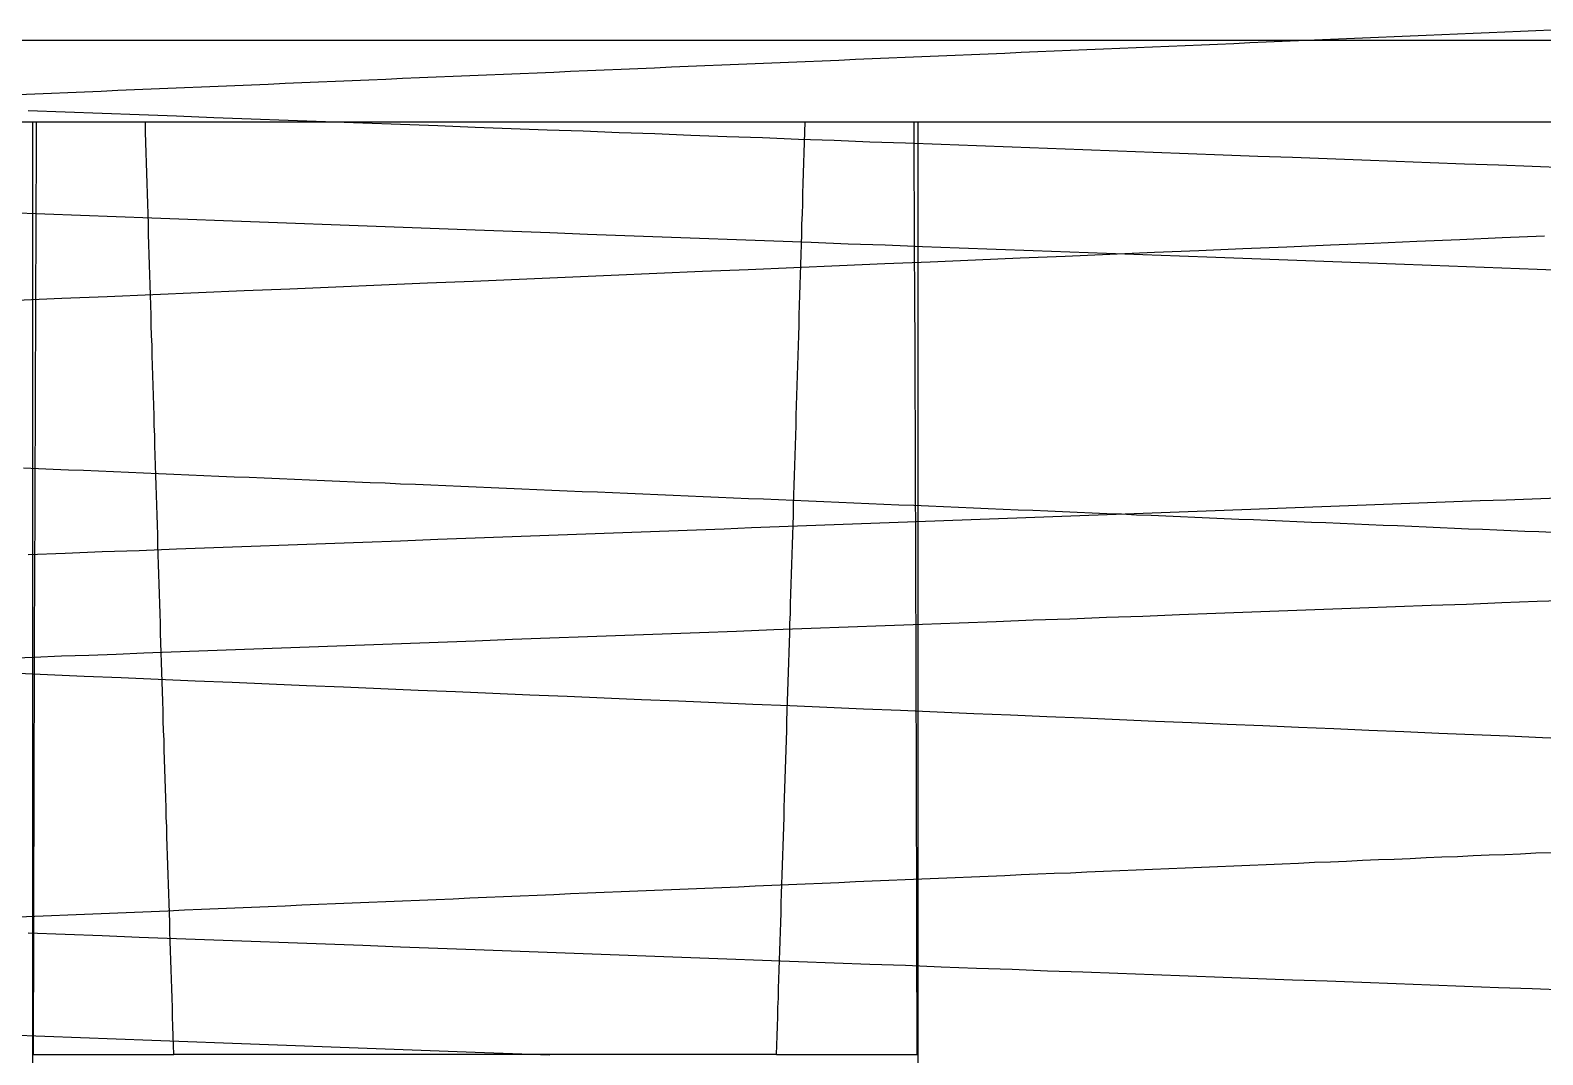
# Model space of a CAD drawing. Header units: millimetres. Extents: x 0 to 36.4, y -3.4 to 62.
# Drawn here: x 32.359 to 33.657, y 58.999 to 59.878 of the extents above; entities that cross this region are included whole.
import ezdxf

# ---------------------------------------------------------------- set-up
doc = ezdxf.new("R2010")
doc.units = ezdxf.units.MM

msp = doc.modelspace()

# ---------------------------------------------------------------- linework, layer by layer
at = {"color": 7, "linetype": 'Continuous'}
for p, q in [((33.5567, 59.8733), (33.5431, 59.8728)), ((33.5703, 59.8739), (33.5567, 59.8733)), ((33.5838, 59.8745), (33.5703, 59.8739)), ((33.5973, 59.8751), (33.5838, 59.8745)), ((33.6108, 59.8756), (33.5973, 59.8751)), ((33.6243, 59.8762), (33.6108, 59.8756)), ((33.6377, 59.8768), (33.6243, 59.8762)), ((33.6511, 59.8773), (33.6377, 59.8768)), ((33.6644, 59.8779), (33.6511, 59.8773)), ((32.7406, 59.8692), (30.6506, 59.8692)), ((34.8306, 59.8692), (32.7406, 59.8692)), ((33.2516, 59.8605), (33.2375, 59.8599)), ((33.2657, 59.8611), (33.2516, 59.8605)), ((33.2798, 59.8617), (33.2657, 59.8611)), ((33.2939, 59.8623), (33.2798, 59.8617)), ((33.3079, 59.8629), (33.2939, 59.8623)), ((33.322, 59.8635), (33.3079, 59.8629)), ((33.336, 59.8641), (33.322, 59.8635)), ((33.3499, 59.8646), (33.336, 59.8641)), ((33.3639, 59.8652), (33.3499, 59.8646)), ((33.3778, 59.8658), (33.3639, 59.8652)), ((33.3917, 59.8664), (33.3778, 59.8658)), ((33.4056, 59.867), (33.3917, 59.8664)), ((33.4195, 59.8676), (33.4056, 59.867)), ((33.4333, 59.8682), (33.4195, 59.8676)), ((33.4472, 59.8687), (33.4333, 59.8682)), ((33.4609, 59.8693), (33.4472, 59.8687)), ((33.4747, 59.8699), (33.4609, 59.8693)), ((33.4884, 59.8705), (33.4747, 59.8699)), ((33.5022, 59.8711), (33.4884, 59.8705)), ((33.5158, 59.8716), (33.5022, 59.8711)), ((33.5295, 59.8722), (33.5158, 59.8716)), ((33.5431, 59.8728), (33.5295, 59.8722)), ((32.9378, 59.8473), (32.9234, 59.8467)), ((32.9522, 59.8479), (32.9378, 59.8473)), ((32.9665, 59.8485), (32.9522, 59.8479)), ((32.9809, 59.8491), (32.9665, 59.8485)), ((32.9952, 59.8497), (32.9809, 59.8491)), ((33.0096, 59.8503), (32.9952, 59.8497)), ((33.0239, 59.8509), (33.0096, 59.8503)), ((33.0383, 59.8515), (33.0239, 59.8509)), ((33.0526, 59.8521), (33.0383, 59.8515)), ((33.0669, 59.8527), (33.0526, 59.8521)), ((33.0812, 59.8533), (33.0669, 59.8527)), ((33.0955, 59.8539), (33.0812, 59.8533)), ((33.1097, 59.8545), (33.0955, 59.8539)), ((33.124, 59.8551), (33.1097, 59.8545)), ((33.1382, 59.8557), (33.124, 59.8551)), ((33.1525, 59.8563), (33.1382, 59.8557)), ((33.1667, 59.8569), (33.1525, 59.8563)), ((33.1809, 59.8575), (33.1667, 59.8569)), ((33.1951, 59.8581), (33.1809, 59.8575)), ((33.2092, 59.8587), (33.1951, 59.8581)), ((33.2234, 59.8593), (33.2092, 59.8587)), ((33.2375, 59.8599), (33.2234, 59.8593)), ((32.635, 59.8345), (32.6206, 59.8339)), ((32.6494, 59.8352), (32.635, 59.8345)), ((32.6639, 59.8358), (32.6494, 59.8352)), ((32.6783, 59.8364), (32.6639, 59.8358)), ((32.6927, 59.837), (32.6783, 59.8364)), ((32.7071, 59.8376), (32.6927, 59.837)), ((32.7216, 59.8382), (32.7071, 59.8376)), ((32.736, 59.8388), (32.7216, 59.8382)), ((32.7504, 59.8394), (32.736, 59.8388)), ((32.7648, 59.84), (32.7504, 59.8394)), ((32.7793, 59.8406), (32.7648, 59.84)), ((32.7937, 59.8412), (32.7793, 59.8406)), ((32.8081, 59.8418), (32.7937, 59.8412)), ((32.8225, 59.8424), (32.8081, 59.8418)), ((32.837, 59.843), (32.8225, 59.8424)), ((32.8514, 59.8437), (32.837, 59.843)), ((32.8658, 59.8443), (32.8514, 59.8437)), ((32.8802, 59.8449), (32.8658, 59.8443)), ((32.8946, 59.8455), (32.8802, 59.8449)), ((32.909, 59.8461), (32.8946, 59.8455)), ((32.9234, 59.8467), (32.909, 59.8461)), ((32.3626, 59.8231), (32.3483, 59.8225)), ((32.3768, 59.8237), (32.3626, 59.8231)), ((32.3911, 59.8243), (32.3768, 59.8237)), ((32.4053, 59.8249), (32.3911, 59.8243)), ((32.4196, 59.8255), (32.4053, 59.8249)), ((32.4339, 59.8261), (32.4196, 59.8255)), ((32.4482, 59.8267), (32.4339, 59.8261)), ((32.4625, 59.8273), (32.4482, 59.8267)), ((32.4769, 59.8279), (32.4625, 59.8273)), ((32.4912, 59.8285), (32.4769, 59.8279)), ((32.5056, 59.8291), (32.4912, 59.8285)), ((32.5199, 59.8297), (32.5056, 59.8291)), ((32.5343, 59.8303), (32.5199, 59.8297)), ((32.5487, 59.8309), (32.5343, 59.8303)), ((32.563, 59.8315), (32.5487, 59.8309)), ((32.5774, 59.8321), (32.563, 59.8315)), ((32.5918, 59.8327), (32.5774, 59.8321)), ((32.6062, 59.8333), (32.5918, 59.8327)), ((32.6206, 59.8339), (32.6062, 59.8333)), ((32.3568, 59.8091), (32.3886, 59.8079)), ((30.6406, 59.7992), (32.7406, 59.7992)), ((32.3606, 59.7992), (32.3606, 52.4992)), ((32.3639, 59.7992), (32.3639, 59.7929)), ((32.3886, 59.8079), (32.4204, 59.8068)), ((32.4204, 59.8068), (32.4523, 59.8056)), ((32.4523, 59.8056), (32.4842, 59.8044)), ((32.4577, 59.7904), (32.4575, 59.7992)), ((32.4842, 59.8044), (32.5162, 59.8032)), ((32.5162, 59.8032), (32.5482, 59.802)), ((32.5482, 59.802), (32.5802, 59.8008)), ((32.5802, 59.8008), (32.6122, 59.7996)), ((32.6122, 59.7996), (32.6443, 59.7985)), ((32.6443, 59.7985), (32.6764, 59.7973)), ((32.6764, 59.7973), (32.7085, 59.7961)), ((32.7085, 59.7961), (32.7406, 59.7949)), ((32.7406, 59.7992), (34.8406, 59.7992)), ((33.0235, 59.7904), (33.0237, 59.7992)), ((33.1173, 59.7929), (33.1173, 59.7992)), ((33.1206, 59.7992), (33.1206, 52.4992)), ((32.3639, 59.7929), (32.3638, 59.7867)), ((32.3638, 59.7867), (32.3638, 59.7804)), ((32.458, 59.7816), (32.4577, 59.7904)), ((32.7406, 59.7949), (32.7715, 59.7937)), ((32.7715, 59.7937), (32.8024, 59.7926)), ((32.8024, 59.7926), (32.8332, 59.7915)), ((32.8332, 59.7915), (32.8641, 59.7903)), ((32.8641, 59.7903), (32.8949, 59.7892)), ((32.8949, 59.7892), (32.9258, 59.788)), ((32.9258, 59.788), (32.9566, 59.7869)), ((32.9566, 59.7869), (32.9873, 59.7858)), ((32.9873, 59.7858), (33.0181, 59.7846)), ((33.0181, 59.7846), (33.0487, 59.7835)), ((33.0232, 59.7816), (33.0235, 59.7904)), ((33.0487, 59.7835), (33.0794, 59.7823)), ((33.0794, 59.7823), (33.11, 59.7812)), ((33.1174, 59.7867), (33.1173, 59.7929)), ((33.1174, 59.7804), (33.1174, 59.7867)), ((32.3638, 59.7804), (32.3638, 59.7742)), ((32.3638, 59.7742), (32.3638, 59.7679)), ((32.4583, 59.7728), (32.458, 59.7816)), ((32.4585, 59.7641), (32.4583, 59.7728)), ((33.0227, 59.7641), (33.0229, 59.7728)), ((33.0229, 59.7728), (33.0232, 59.7816)), ((33.11, 59.7812), (33.1405, 59.7801)), ((33.1174, 59.7742), (33.1174, 59.7804)), ((33.1174, 59.7679), (33.1174, 59.7742)), ((33.1405, 59.7801), (33.171, 59.779)), ((33.171, 59.779), (33.2015, 59.7778)), ((33.2015, 59.7778), (33.2318, 59.7767)), ((33.2318, 59.7767), (33.2621, 59.7756)), ((33.2621, 59.7756), (33.2923, 59.7745)), ((33.2923, 59.7745), (33.3225, 59.7733)), ((33.3225, 59.7733), (33.3526, 59.7722)), ((33.3526, 59.7722), (33.3825, 59.7711)), ((33.3825, 59.7711), (33.4124, 59.77)), ((33.4124, 59.77), (33.4422, 59.7689)), ((32.3638, 59.7679), (32.3637, 59.7617)), ((32.3637, 59.7617), (32.3637, 59.7554)), ((32.4588, 59.7553), (32.4585, 59.7641)), ((33.0224, 59.7553), (33.0227, 59.7641)), ((33.1175, 59.7617), (33.1174, 59.7679)), ((33.1175, 59.7554), (33.1175, 59.7617)), ((33.4422, 59.7689), (33.4719, 59.7678)), ((33.4719, 59.7678), (33.5015, 59.7667)), ((33.5015, 59.7667), (33.531, 59.7656)), ((33.531, 59.7656), (33.5604, 59.7645)), ((33.5604, 59.7645), (33.5897, 59.7634)), ((33.5897, 59.7634), (33.6189, 59.7624)), ((33.6189, 59.7624), (33.6479, 59.7613)), ((33.6479, 59.7613), (33.6768, 59.7602)), ((32.3637, 59.7492), (32.3636, 59.7429)), ((32.3637, 59.7554), (32.3637, 59.7492)), ((32.459, 59.7465), (32.4588, 59.7553)), ((32.4593, 59.7378), (32.459, 59.7465)), ((33.0219, 59.7378), (33.0222, 59.7465)), ((33.0222, 59.7465), (33.0224, 59.7553)), ((33.1175, 59.7492), (33.1175, 59.7554)), ((33.1175, 59.7429), (33.1175, 59.7492)), ((32.3636, 59.7429), (32.3636, 59.7367)), ((32.3636, 59.7367), (32.3636, 59.7304)), ((32.3636, 59.7304), (32.3636, 59.7242)), ((32.4595, 59.729), (32.4593, 59.7378)), ((33.0217, 59.729), (33.0219, 59.7378)), ((33.1176, 59.7367), (33.1175, 59.7429)), ((33.1176, 59.7304), (33.1176, 59.7367)), ((33.1176, 59.7242), (33.1176, 59.7304)), ((32.3407, 59.7215), (32.3712, 59.7204)), ((32.3636, 59.7242), (32.3635, 59.7179)), ((32.3635, 59.7179), (32.3635, 59.7117)), ((32.3712, 59.7204), (32.4018, 59.7192)), ((32.4018, 59.7192), (32.4325, 59.7181)), ((32.4325, 59.7181), (32.4631, 59.717)), ((32.4598, 59.7203), (32.4595, 59.729)), ((32.4601, 59.7116), (32.4598, 59.7203)), ((33.0211, 59.7116), (33.0214, 59.7203)), ((33.0214, 59.7203), (33.0217, 59.729)), ((33.1177, 59.7179), (33.1176, 59.7242)), ((33.1177, 59.7117), (33.1177, 59.7179)), ((32.3635, 59.7117), (32.3635, 59.7054)), ((32.3635, 59.7054), (32.3635, 59.6992)), ((32.4603, 59.7029), (32.4601, 59.7116)), ((32.4631, 59.717), (32.4939, 59.7158)), ((32.4939, 59.7158), (32.5246, 59.7147)), ((32.5246, 59.7147), (32.5554, 59.7136)), ((32.5554, 59.7136), (32.5863, 59.7124)), ((32.5863, 59.7124), (32.6171, 59.7113)), ((32.6171, 59.7113), (32.648, 59.7101)), ((32.648, 59.7101), (32.6788, 59.709)), ((32.6788, 59.709), (32.7097, 59.7078)), ((32.7097, 59.7078), (32.7406, 59.7067)), ((32.7406, 59.7067), (32.7727, 59.7055)), ((32.7727, 59.7055), (32.8048, 59.7043)), ((32.8048, 59.7043), (32.8369, 59.7031)), ((33.0209, 59.7029), (33.0211, 59.7116)), ((33.1177, 59.7054), (33.1177, 59.7117)), ((33.1177, 59.6992), (33.1177, 59.7054)), ((32.3635, 59.6992), (32.3634, 59.6929)), ((32.3634, 59.6929), (32.3634, 59.6867)), ((32.4606, 59.6942), (32.4603, 59.7029)), ((32.4608, 59.6855), (32.4606, 59.6942)), ((32.8369, 59.7031), (32.869, 59.7019)), ((32.869, 59.7019), (32.901, 59.7008)), ((32.901, 59.7008), (32.933, 59.6996)), ((32.933, 59.6996), (32.965, 59.6984)), ((32.965, 59.6984), (32.997, 59.6972)), ((32.997, 59.6972), (33.0289, 59.696)), ((33.0204, 59.6855), (33.0206, 59.6942)), ((33.0206, 59.6942), (33.0209, 59.7029)), ((33.0289, 59.696), (33.0608, 59.6948)), ((33.0608, 59.6948), (33.0926, 59.6937)), ((33.0926, 59.6937), (33.1244, 59.6925)), ((33.1178, 59.6929), (33.1177, 59.6992)), ((33.1178, 59.6867), (33.1178, 59.6929)), ((33.1244, 59.6925), (33.1561, 59.6913)), ((33.1561, 59.6913), (33.1878, 59.6901)), ((33.4371, 59.6919), (33.3995, 59.6903)), ((33.4746, 59.6935), (33.4371, 59.6919)), ((33.5118, 59.6951), (33.4746, 59.6935)), ((33.5488, 59.6966), (33.5118, 59.6951)), ((33.5856, 59.6982), (33.5488, 59.6966)), ((33.6222, 59.6997), (33.5856, 59.6982)), ((33.6585, 59.7012), (33.6222, 59.6997)), ((32.3634, 59.6804), (32.3633, 59.6742)), ((32.3634, 59.6867), (32.3634, 59.6804)), ((32.4611, 59.6768), (32.4608, 59.6855)), ((33.0201, 59.6768), (33.0204, 59.6855)), ((33.1311, 59.679), (33.0923, 59.6774)), ((33.1178, 59.6804), (33.1178, 59.6867)), ((33.1178, 59.6742), (33.1178, 59.6804)), ((33.1699, 59.6807), (33.1311, 59.679)), ((33.2085, 59.6823), (33.1699, 59.6807)), ((33.1878, 59.6901), (33.2194, 59.689)), ((33.247, 59.6839), (33.2085, 59.6823)), ((33.2194, 59.689), (33.2509, 59.6878)), ((33.2854, 59.6855), (33.247, 59.6839)), ((33.2509, 59.6878), (33.2824, 59.6866)), ((33.2824, 59.6866), (33.3137, 59.6855)), ((33.3236, 59.6871), (33.2854, 59.6855)), ((33.3137, 59.6855), (33.345, 59.6843)), ((33.3616, 59.6887), (33.3236, 59.6871)), ((33.345, 59.6843), (33.3762, 59.6832)), ((33.3995, 59.6903), (33.3616, 59.6887)), ((33.3762, 59.6832), (33.4073, 59.682)), ((33.4073, 59.682), (33.4382, 59.6809)), ((33.4382, 59.6809), (33.4691, 59.6797)), ((33.4691, 59.6797), (33.4999, 59.6786)), ((33.4999, 59.6786), (33.5306, 59.6774)), ((32.3633, 59.6742), (32.3633, 59.6679)), ((32.3633, 59.6679), (32.3633, 59.6617)), ((32.4613, 59.6681), (32.4611, 59.6768)), ((32.4616, 59.6594), (32.4613, 59.6681)), ((32.8178, 59.6659), (32.7784, 59.6642)), ((32.8572, 59.6675), (32.8178, 59.6659)), ((32.8965, 59.6692), (32.8572, 59.6675)), ((32.9358, 59.6708), (32.8965, 59.6692)), ((32.975, 59.6725), (32.9358, 59.6708)), ((33.0142, 59.6741), (32.975, 59.6725)), ((33.0533, 59.6758), (33.0142, 59.6741)), ((33.0196, 59.6594), (33.0198, 59.6681)), ((33.0198, 59.6681), (33.0201, 59.6768)), ((33.0923, 59.6774), (33.0533, 59.6758)), ((33.1179, 59.6679), (33.1178, 59.6742)), ((33.1179, 59.6617), (33.1179, 59.6679)), ((33.5306, 59.6774), (33.5611, 59.6763)), ((33.5611, 59.6763), (33.5915, 59.6752)), ((33.5915, 59.6752), (33.6218, 59.6741)), ((33.6218, 59.6741), (33.652, 59.6729)), ((33.652, 59.6729), (33.682, 59.6718)), ((32.3633, 59.6554), (32.3632, 59.6492)), ((32.3633, 59.6617), (32.3633, 59.6554)), ((32.4619, 59.6507), (32.4616, 59.6594)), ((32.503, 59.6526), (32.4639, 59.651)), ((32.5423, 59.6543), (32.503, 59.6526)), ((32.5815, 59.6559), (32.5423, 59.6543)), ((32.6209, 59.6576), (32.5815, 59.6559)), ((32.6602, 59.6592), (32.6209, 59.6576)), ((32.6996, 59.6609), (32.6602, 59.6592)), ((32.739, 59.6625), (32.6996, 59.6609)), ((32.7784, 59.6642), (32.739, 59.6625)), ((33.0193, 59.6507), (33.0196, 59.6594)), ((33.1179, 59.6554), (33.1179, 59.6617)), ((33.118, 59.6492), (33.1179, 59.6554)), ((32.3858, 59.6477), (32.347, 59.646)), ((32.3632, 59.6492), (32.3632, 59.6429)), ((32.3632, 59.6429), (32.3632, 59.6367)), ((32.4248, 59.6493), (32.3858, 59.6477)), ((32.4639, 59.651), (32.4248, 59.6493)), ((32.4621, 59.6421), (32.4619, 59.6507)), ((32.4624, 59.6334), (32.4621, 59.6421)), ((33.0188, 59.6334), (33.0191, 59.6421)), ((33.0191, 59.6421), (33.0193, 59.6507)), ((33.118, 59.6429), (33.118, 59.6492)), ((33.118, 59.6367), (33.118, 59.6429)), ((32.3632, 59.6304), (32.3631, 59.6242)), ((32.3632, 59.6367), (32.3632, 59.6304)), ((32.4626, 59.6248), (32.4624, 59.6334)), ((33.0186, 59.6248), (33.0188, 59.6334)), ((33.118, 59.6304), (33.118, 59.6367)), ((33.1181, 59.6242), (33.118, 59.6304)), ((32.3631, 59.6242), (32.3631, 59.6179)), ((32.3631, 59.6179), (32.3631, 59.6117)), ((32.4629, 59.6161), (32.4626, 59.6248)), ((32.4632, 59.6075), (32.4629, 59.6161)), ((33.018, 59.6075), (33.0183, 59.6161)), ((33.0183, 59.6161), (33.0186, 59.6248)), ((33.1181, 59.6179), (33.1181, 59.6242)), ((33.1181, 59.6117), (33.1181, 59.6179)), ((32.3631, 59.6054), (32.363, 59.5992)), ((32.3631, 59.6117), (32.3631, 59.6054)), ((32.4634, 59.5989), (32.4632, 59.6075)), ((33.0178, 59.5989), (33.018, 59.6075)), ((33.1181, 59.6054), (33.1181, 59.6117)), ((33.1182, 59.5992), (33.1181, 59.6054)), ((32.363, 59.5992), (32.363, 59.5929)), ((32.363, 59.5929), (32.363, 59.5867)), ((32.4637, 59.5903), (32.4634, 59.5989)), ((32.4639, 59.5817), (32.4637, 59.5903)), ((33.0173, 59.5817), (33.0175, 59.5903)), ((33.0175, 59.5903), (33.0178, 59.5989)), ((33.1182, 59.5929), (33.1182, 59.5992)), ((33.1182, 59.5867), (33.1182, 59.5929)), ((32.363, 59.5804), (32.3629, 59.5742)), ((32.363, 59.5867), (32.363, 59.5804)), ((32.4642, 59.5731), (32.4639, 59.5817)), ((33.017, 59.5731), (33.0173, 59.5817)), ((33.1182, 59.5804), (33.1182, 59.5867)), ((33.1183, 59.5742), (33.1182, 59.5804)), ((32.3629, 59.5742), (32.3629, 59.5679)), ((32.3629, 59.5679), (32.3629, 59.5617)), ((32.3629, 59.5617), (32.3629, 59.5554)), ((32.4644, 59.5645), (32.4642, 59.5731)), ((32.4647, 59.5559), (32.4644, 59.5645)), ((33.0165, 59.5559), (33.0168, 59.5645)), ((33.0168, 59.5645), (33.017, 59.5731)), ((33.1183, 59.5679), (33.1183, 59.5742)), ((33.1183, 59.5617), (33.1183, 59.5679)), ((33.1183, 59.5554), (33.1183, 59.5617)), ((32.3629, 59.5554), (32.3628, 59.5492)), ((32.3628, 59.5492), (32.3628, 59.5429)), ((32.465, 59.5473), (32.4647, 59.5559)), ((33.0162, 59.5473), (33.0165, 59.5559)), ((33.1184, 59.5492), (33.1183, 59.5554)), ((33.1184, 59.5429), (33.1184, 59.5492)), ((32.3628, 59.5429), (32.3628, 59.5367)), ((32.3628, 59.5367), (32.3628, 59.5304)), ((32.4652, 59.5388), (32.465, 59.5473)), ((32.4655, 59.5302), (32.4652, 59.5388)), ((33.0157, 59.5302), (33.016, 59.5388)), ((33.016, 59.5388), (33.0162, 59.5473)), ((33.1184, 59.5367), (33.1184, 59.5429)), ((33.1184, 59.5304), (33.1184, 59.5367)), ((32.3628, 59.5242), (32.3627, 59.5179)), ((32.3628, 59.5304), (32.3628, 59.5242)), ((32.4657, 59.5216), (32.4655, 59.5302)), ((33.0155, 59.5216), (33.0157, 59.5302)), ((33.1184, 59.5242), (33.1184, 59.5304)), ((33.1185, 59.5179), (33.1184, 59.5242)), ((32.3627, 59.5179), (32.3627, 59.5117)), ((32.3627, 59.5117), (32.3627, 59.5054)), ((32.466, 59.5131), (32.4657, 59.5216)), ((32.4662, 59.5046), (32.466, 59.5131)), ((33.015, 59.5046), (33.0152, 59.5131)), ((33.0152, 59.5131), (33.0155, 59.5216)), ((33.1185, 59.5117), (33.1185, 59.5179)), ((33.1185, 59.5054), (33.1185, 59.5117)), ((32.3528, 59.5025), (32.3657, 59.502)), ((32.3627, 59.4992), (32.3626, 59.4929)), ((32.3627, 59.5054), (32.3627, 59.4992)), ((32.3657, 59.502), (32.3785, 59.5015)), ((32.3785, 59.5015), (32.3914, 59.5009)), ((32.3914, 59.5009), (32.4043, 59.5004)), ((32.4043, 59.5004), (32.4172, 59.4998)), ((32.4172, 59.4998), (32.4301, 59.4993)), ((32.4301, 59.4993), (32.443, 59.4987)), ((32.443, 59.4987), (32.4559, 59.4982)), ((32.4559, 59.4982), (32.4688, 59.4977)), ((32.4665, 59.496), (32.4662, 59.5046)), ((32.4688, 59.4977), (32.4818, 59.4971)), ((32.4818, 59.4971), (32.4947, 59.4966)), ((32.4947, 59.4966), (32.5076, 59.496)), ((33.0147, 59.496), (33.015, 59.5046)), ((33.1185, 59.4992), (33.1185, 59.5054)), ((33.1186, 59.4929), (33.1185, 59.4992)), ((32.3626, 59.4929), (32.3626, 59.4867)), ((32.3626, 59.4867), (32.3626, 59.4804)), ((32.4668, 59.4875), (32.4665, 59.496)), ((32.467, 59.479), (32.4668, 59.4875)), ((32.5076, 59.496), (32.5206, 59.4955)), ((32.5206, 59.4955), (32.5336, 59.4949)), ((32.5336, 59.4949), (32.5465, 59.4944)), ((32.5465, 59.4944), (32.5595, 59.4938)), ((32.5595, 59.4938), (32.5725, 59.4933)), ((32.5725, 59.4933), (32.5854, 59.4927)), ((32.5854, 59.4927), (32.5984, 59.4922)), ((32.5984, 59.4922), (32.6114, 59.4917)), ((32.6114, 59.4917), (32.6244, 59.4911)), ((32.6244, 59.4911), (32.6374, 59.4906)), ((32.6374, 59.4906), (32.6504, 59.49)), ((32.6504, 59.49), (32.6634, 59.4895)), ((32.6634, 59.4895), (32.6764, 59.4889)), ((32.6764, 59.4889), (32.6894, 59.4884)), ((32.6894, 59.4884), (32.7024, 59.4878)), ((32.7024, 59.4878), (32.7154, 59.4873)), ((32.7154, 59.4873), (32.7284, 59.4867)), ((32.7284, 59.4867), (32.7414, 59.4862)), ((32.7414, 59.4862), (32.7544, 59.4856)), ((32.7544, 59.4856), (32.7675, 59.4851)), ((32.7675, 59.4851), (32.7805, 59.4845)), ((32.7805, 59.4845), (32.7935, 59.484)), ((32.7935, 59.484), (32.8065, 59.4834)), ((33.0142, 59.479), (33.0144, 59.4875)), ((33.0144, 59.4875), (33.0147, 59.496)), ((33.1186, 59.4867), (33.1186, 59.4929)), ((33.1186, 59.4804), (33.1186, 59.4867)), ((32.3626, 59.4742), (32.3625, 59.4679)), ((32.3626, 59.4804), (32.3626, 59.4742)), ((32.4673, 59.4705), (32.467, 59.479)), ((32.8065, 59.4834), (32.8195, 59.4829)), ((32.8195, 59.4829), (32.8325, 59.4823)), ((32.8325, 59.4823), (32.8455, 59.4818)), ((32.8455, 59.4818), (32.8584, 59.4813)), ((32.8584, 59.4813), (32.8714, 59.4807)), ((32.8714, 59.4807), (32.8844, 59.4802)), ((32.8844, 59.4802), (32.8974, 59.4796)), ((32.8974, 59.4796), (32.9104, 59.4791)), ((32.9104, 59.4791), (32.9233, 59.4785)), ((32.9233, 59.4785), (32.9363, 59.478)), ((32.9363, 59.478), (32.9493, 59.4774)), ((32.9493, 59.4774), (32.9622, 59.4769)), ((32.9622, 59.4769), (32.9751, 59.4763)), ((32.9751, 59.4763), (32.9881, 59.4758)), ((32.9881, 59.4758), (33.001, 59.4752)), ((33.001, 59.4752), (33.0139, 59.4747)), ((33.0139, 59.4705), (33.0142, 59.479)), ((33.0139, 59.4747), (33.0268, 59.4742)), ((33.0268, 59.4742), (33.0398, 59.4736)), ((33.0398, 59.4736), (33.0526, 59.4731)), ((33.0526, 59.4731), (33.0655, 59.4725)), ((33.0655, 59.4725), (33.0784, 59.472)), ((33.0784, 59.472), (33.0913, 59.4714)), ((33.0913, 59.4714), (33.1041, 59.4709)), ((33.1041, 59.4709), (33.117, 59.4704)), ((33.1186, 59.4742), (33.1186, 59.4804)), ((33.1186, 59.4679), (33.1186, 59.4742)), ((33.5128, 59.4707), (33.4901, 59.4699)), ((33.5355, 59.4716), (33.5128, 59.4707)), ((33.5581, 59.4724), (33.5355, 59.4716)), ((33.5806, 59.4732), (33.5581, 59.4724)), ((33.6031, 59.4741), (33.5806, 59.4732)), ((33.6255, 59.4749), (33.6031, 59.4741)), ((33.6478, 59.4757), (33.6255, 59.4749)), ((33.6701, 59.4765), (33.6478, 59.4757)), ((32.3625, 59.4679), (32.3625, 59.4617)), ((32.3625, 59.4617), (32.3625, 59.4554)), ((32.4675, 59.462), (32.4673, 59.4705)), ((32.4678, 59.4535), (32.4675, 59.462)), ((33.0134, 59.4535), (33.0137, 59.462)), ((33.0137, 59.462), (33.0139, 59.4705)), ((33.117, 59.4704), (33.1298, 59.4698)), ((33.1187, 59.4617), (33.1186, 59.4679)), ((33.1187, 59.4554), (33.1187, 59.4617)), ((33.1298, 59.4698), (33.1426, 59.4693)), ((33.1426, 59.4693), (33.1554, 59.4687)), ((33.1663, 59.4579), (33.1428, 59.457)), ((33.1554, 59.4687), (33.1682, 59.4682)), ((33.1897, 59.4587), (33.1663, 59.4579)), ((33.1682, 59.4682), (33.181, 59.4677)), ((33.181, 59.4677), (33.1938, 59.4671)), ((33.2131, 59.4596), (33.1897, 59.4587)), ((33.1938, 59.4671), (33.2065, 59.4666)), ((33.2065, 59.4666), (33.2193, 59.4661)), ((33.2364, 59.4605), (33.2131, 59.4596)), ((33.2193, 59.4661), (33.232, 59.4655)), ((33.232, 59.4655), (33.2447, 59.465)), ((33.2597, 59.4613), (33.2364, 59.4605)), ((33.2447, 59.465), (33.2574, 59.4645)), ((33.2574, 59.4645), (33.2701, 59.4639)), ((33.283, 59.4622), (33.2597, 59.4613)), ((33.2701, 59.4639), (33.2828, 59.4634)), ((33.2828, 59.4634), (33.2954, 59.4629)), ((33.3062, 59.4631), (33.283, 59.4622)), ((33.2954, 59.4629), (33.3081, 59.4623)), ((33.3294, 59.4639), (33.3062, 59.4631)), ((33.3081, 59.4623), (33.3207, 59.4618)), ((33.3207, 59.4618), (33.3333, 59.4613)), ((33.3525, 59.4648), (33.3294, 59.4639)), ((33.3333, 59.4613), (33.3459, 59.4607)), ((33.3459, 59.4607), (33.3584, 59.4602)), ((33.3756, 59.4656), (33.3525, 59.4648)), ((33.3584, 59.4602), (33.371, 59.4597)), ((33.371, 59.4597), (33.3835, 59.4591)), ((33.3986, 59.4665), (33.3756, 59.4656)), ((33.3835, 59.4591), (33.396, 59.4586)), ((33.396, 59.4586), (33.4085, 59.4581)), ((33.4215, 59.4673), (33.3986, 59.4665)), ((33.4085, 59.4581), (33.421, 59.4576)), ((33.4444, 59.4682), (33.4215, 59.4673)), ((33.4673, 59.469), (33.4444, 59.4682)), ((33.4901, 59.4699), (33.4673, 59.469)), ((32.3625, 59.4554), (32.3625, 59.4492)), ((32.3625, 59.4492), (32.3625, 59.4429)), ((32.4681, 59.4451), (32.4678, 59.4535)), ((32.4683, 59.4366), (32.4681, 59.4451)), ((32.8119, 59.4448), (32.7881, 59.4439)), ((32.8356, 59.4456), (32.8119, 59.4448)), ((32.8593, 59.4465), (32.8356, 59.4456)), ((32.8831, 59.4474), (32.8593, 59.4465)), ((32.9068, 59.4483), (32.8831, 59.4474)), ((32.9305, 59.4491), (32.9068, 59.4483)), ((32.9542, 59.45), (32.9305, 59.4491)), ((32.9778, 59.4509), (32.9542, 59.45)), ((33.0015, 59.4518), (32.9778, 59.4509)), ((33.0251, 59.4527), (33.0015, 59.4518)), ((33.0129, 59.4366), (33.0131, 59.4451)), ((33.0131, 59.4451), (33.0134, 59.4535)), ((33.0487, 59.4535), (33.0251, 59.4527)), ((33.0723, 59.4544), (33.0487, 59.4535)), ((33.0958, 59.4553), (33.0723, 59.4544)), ((33.1194, 59.4561), (33.0958, 59.4553)), ((33.1187, 59.4492), (33.1187, 59.4554)), ((33.1187, 59.4429), (33.1187, 59.4492)), ((33.1428, 59.457), (33.1194, 59.4561)), ((33.421, 59.4576), (33.4334, 59.457)), ((33.4334, 59.457), (33.4459, 59.4565)), ((33.4459, 59.4565), (33.4583, 59.456)), ((33.4583, 59.456), (33.4706, 59.4555)), ((33.4706, 59.4555), (33.483, 59.455)), ((33.483, 59.455), (33.4954, 59.4544)), ((33.4954, 59.4544), (33.5077, 59.4539)), ((33.5077, 59.4539), (33.52, 59.4534)), ((33.52, 59.4534), (33.5322, 59.4529)), ((33.5322, 59.4529), (33.5445, 59.4524)), ((33.5445, 59.4524), (33.5567, 59.4519)), ((33.5567, 59.4519), (33.5689, 59.4513)), ((33.5689, 59.4513), (33.5811, 59.4508)), ((33.5811, 59.4508), (33.5932, 59.4503)), ((33.5932, 59.4503), (33.6053, 59.4498)), ((33.6053, 59.4498), (33.6174, 59.4493)), ((33.6174, 59.4493), (33.6295, 59.4488)), ((33.6295, 59.4488), (33.6415, 59.4483)), ((33.6415, 59.4483), (33.6535, 59.4478)), ((33.6535, 59.4478), (33.6655, 59.4473)), ((32.3625, 59.4429), (32.3624, 59.4367)), ((32.3624, 59.4367), (32.3624, 59.4304)), ((32.4842, 59.4326), (32.4523, 59.4314)), ((32.4686, 59.4281), (32.4683, 59.4366)), ((32.5162, 59.4338), (32.4842, 59.4326)), ((32.5482, 59.435), (32.5162, 59.4338)), ((32.5802, 59.4362), (32.5482, 59.435)), ((32.6122, 59.4374), (32.5802, 59.4362)), ((32.6443, 59.4385), (32.6122, 59.4374)), ((32.6764, 59.4397), (32.6443, 59.4385)), ((32.7085, 59.4409), (32.6764, 59.4397)), ((32.7406, 59.4421), (32.7085, 59.4409)), ((32.7644, 59.443), (32.7406, 59.4421)), ((32.7881, 59.4439), (32.7644, 59.443)), ((33.0126, 59.4281), (33.0129, 59.4366)), ((33.1188, 59.4367), (33.1187, 59.4429)), ((33.1188, 59.4304), (33.1188, 59.4367)), ((32.3886, 59.4291), (32.3568, 59.4279)), ((32.3624, 59.4304), (32.3624, 59.4242)), ((32.3624, 59.4242), (32.3624, 59.4179)), ((32.4204, 59.4303), (32.3886, 59.4291)), ((32.4523, 59.4314), (32.4204, 59.4303)), ((32.4688, 59.4197), (32.4686, 59.4281)), ((32.4691, 59.4112), (32.4688, 59.4197)), ((33.0121, 59.4112), (33.0124, 59.4197)), ((33.0124, 59.4197), (33.0126, 59.4281)), ((33.1188, 59.4242), (33.1188, 59.4304)), ((33.1188, 59.4179), (33.1188, 59.4242)), ((32.3624, 59.4117), (32.3623, 59.4054)), ((32.3624, 59.4179), (32.3624, 59.4117)), ((32.4693, 59.4028), (32.4691, 59.4112)), ((33.0119, 59.4028), (33.0121, 59.4112)), ((33.1188, 59.4117), (33.1188, 59.4179)), ((33.1189, 59.4054), (33.1188, 59.4117)), ((32.3623, 59.4054), (32.3623, 59.3992)), ((32.3623, 59.3992), (32.3623, 59.3929)), ((32.3623, 59.3929), (32.3623, 59.3867)), ((32.4696, 59.3944), (32.4693, 59.4028)), ((32.4699, 59.3859), (32.4696, 59.3944)), ((33.0113, 59.3859), (33.0116, 59.3944)), ((33.0116, 59.3944), (33.0119, 59.4028)), ((33.1189, 59.3992), (33.1189, 59.4054)), ((33.1189, 59.3929), (33.1189, 59.3992)), ((33.1189, 59.3867), (33.1189, 59.3929)), ((32.3623, 59.3867), (32.3622, 59.3804)), ((32.3622, 59.3804), (32.3622, 59.3742)), ((32.4701, 59.3775), (32.4699, 59.3859)), ((33.0111, 59.3775), (33.0113, 59.3859)), ((33.1189, 59.3804), (33.1189, 59.3867)), ((33.119, 59.3742), (33.1189, 59.3804)), ((33.4382, 59.3798), (33.4073, 59.3786)), ((33.4691, 59.3809), (33.4382, 59.3798)), ((33.4999, 59.382), (33.4691, 59.3809)), ((33.5306, 59.3832), (33.4999, 59.382)), ((33.5611, 59.3843), (33.5306, 59.3832)), ((33.5915, 59.3854), (33.5611, 59.3843)), ((33.6218, 59.3866), (33.5915, 59.3854)), ((33.652, 59.3877), (33.6218, 59.3866)), ((33.682, 59.3888), (33.652, 59.3877)), ((32.3622, 59.3742), (32.3622, 59.3679)), ((32.3622, 59.3679), (32.3622, 59.3617)), ((32.4704, 59.3691), (32.4701, 59.3775)), ((32.4706, 59.3607), (32.4704, 59.3691)), ((33.0106, 59.3607), (33.0108, 59.3691)), ((33.0108, 59.3691), (33.0111, 59.3775)), ((33.0926, 59.367), (33.0608, 59.3658)), ((33.1244, 59.3681), (33.0926, 59.367)), ((33.119, 59.3679), (33.119, 59.3742)), ((33.119, 59.3617), (33.119, 59.3679)), ((33.1561, 59.3693), (33.1244, 59.3681)), ((33.1878, 59.3705), (33.1561, 59.3693)), ((33.2194, 59.3717), (33.1878, 59.3705)), ((33.2509, 59.3728), (33.2194, 59.3717)), ((33.2824, 59.374), (33.2509, 59.3728)), ((33.3137, 59.3751), (33.2824, 59.374)), ((33.345, 59.3763), (33.3137, 59.3751)), ((33.3762, 59.3775), (33.345, 59.3763)), ((33.4073, 59.3786), (33.3762, 59.3775)), ((32.3622, 59.3554), (32.3621, 59.3492)), ((32.3622, 59.3617), (32.3622, 59.3554)), ((32.4709, 59.3523), (32.4706, 59.3607)), ((32.7406, 59.3539), (32.7168, 59.353)), ((32.7727, 59.3551), (32.7406, 59.3539)), ((32.8048, 59.3563), (32.7727, 59.3551)), ((32.8369, 59.3575), (32.8048, 59.3563)), ((32.869, 59.3587), (32.8369, 59.3575)), ((32.901, 59.3599), (32.869, 59.3587)), ((32.933, 59.361), (32.901, 59.3599)), ((32.965, 59.3622), (32.933, 59.361)), ((32.997, 59.3634), (32.965, 59.3622)), ((33.0289, 59.3646), (32.997, 59.3634)), ((33.0103, 59.3523), (33.0106, 59.3607)), ((33.0608, 59.3658), (33.0289, 59.3646)), ((33.119, 59.3554), (33.119, 59.3617)), ((33.119, 59.3492), (33.119, 59.3554)), ((32.3854, 59.3408), (32.3618, 59.3399)), ((32.3621, 59.3492), (32.3621, 59.3429)), ((32.3621, 59.3429), (32.3621, 59.3367)), ((32.4089, 59.3416), (32.3854, 59.3408)), ((32.4325, 59.3425), (32.4089, 59.3416)), ((32.4561, 59.3434), (32.4325, 59.3425)), ((32.4797, 59.3443), (32.4561, 59.3434)), ((32.4711, 59.344), (32.4709, 59.3523)), ((32.4714, 59.3356), (32.4711, 59.344)), ((32.5034, 59.3451), (32.4797, 59.3443)), ((32.527, 59.346), (32.5034, 59.3451)), ((32.5507, 59.3469), (32.527, 59.346)), ((32.5744, 59.3478), (32.5507, 59.3469)), ((32.5981, 59.3486), (32.5744, 59.3478)), ((32.6219, 59.3495), (32.5981, 59.3486)), ((32.6456, 59.3504), (32.6219, 59.3495)), ((32.6693, 59.3513), (32.6456, 59.3504)), ((32.6931, 59.3522), (32.6693, 59.3513)), ((32.7168, 59.353), (32.6931, 59.3522)), ((33.0098, 59.3356), (33.0101, 59.344)), ((33.0101, 59.344), (33.0103, 59.3523)), ((33.1191, 59.3429), (33.119, 59.3492)), ((33.1191, 59.3367), (33.1191, 59.3429)), ((32.3618, 59.3399), (32.3384, 59.339)), ((32.3621, 59.3367), (32.3621, 59.3304)), ((32.3621, 59.3304), (32.3621, 59.3242)), ((32.4717, 59.3272), (32.4714, 59.3356)), ((33.0095, 59.3272), (33.0098, 59.3356)), ((33.1191, 59.3304), (33.1191, 59.3367)), ((33.1191, 59.3242), (33.1191, 59.3304)), ((32.342, 59.3266), (32.3735, 59.3253)), ((32.3621, 59.3179), (32.362, 59.3117)), ((32.3621, 59.3242), (32.3621, 59.3179)), ((32.3735, 59.3253), (32.4051, 59.3239)), ((32.4051, 59.3239), (32.4368, 59.3226)), ((32.4368, 59.3226), (32.4685, 59.3213)), ((32.4685, 59.3213), (32.5003, 59.3199)), ((32.4719, 59.3189), (32.4717, 59.3272)), ((32.4722, 59.3105), (32.4719, 59.3189)), ((32.5003, 59.3199), (32.5321, 59.3186)), ((32.5321, 59.3186), (32.5639, 59.3173)), ((32.5639, 59.3173), (32.5958, 59.3159)), ((32.5958, 59.3159), (32.6277, 59.3146)), ((33.009, 59.3105), (33.0093, 59.3189)), ((33.0093, 59.3189), (33.0095, 59.3272)), ((33.1191, 59.3179), (33.1191, 59.3242)), ((33.1192, 59.3117), (33.1191, 59.3179)), ((32.362, 59.3117), (32.362, 59.3054)), ((32.362, 59.3054), (32.362, 59.2992)), ((32.4724, 59.3022), (32.4722, 59.3105)), ((32.4727, 59.2938), (32.4724, 59.3022)), ((32.6277, 59.3146), (32.6597, 59.3132)), ((32.6597, 59.3132), (32.6916, 59.3119)), ((32.6916, 59.3119), (32.7236, 59.3105)), ((32.7236, 59.3105), (32.7556, 59.3092)), ((32.7556, 59.3092), (32.7875, 59.3078)), ((32.7875, 59.3078), (32.8195, 59.3065)), ((32.8195, 59.3065), (32.8514, 59.3052)), ((32.8514, 59.3052), (32.8833, 59.3038)), ((32.8833, 59.3038), (32.9152, 59.3025)), ((32.9152, 59.3025), (32.9471, 59.3011)), ((33.0085, 59.2938), (33.0088, 59.3022)), ((33.0088, 59.3022), (33.009, 59.3105)), ((33.1192, 59.3054), (33.1192, 59.3117)), ((33.1192, 59.2992), (33.1192, 59.3054)), ((32.362, 59.2992), (32.362, 59.2929)), ((32.362, 59.2929), (32.362, 59.2867)), ((32.4729, 59.2855), (32.4727, 59.2938)), ((32.9471, 59.3011), (32.9789, 59.2998)), ((32.9789, 59.2998), (33.0107, 59.2985)), ((33.0082, 59.2855), (33.0085, 59.2938)), ((33.0107, 59.2985), (33.0424, 59.2971)), ((33.0424, 59.2971), (33.074, 59.2958)), ((33.074, 59.2958), (33.1056, 59.2945)), ((33.1056, 59.2945), (33.1371, 59.2931)), ((33.1192, 59.2929), (33.1192, 59.2992)), ((33.1192, 59.2867), (33.1192, 59.2929)), ((33.1371, 59.2931), (33.1686, 59.2918)), ((33.1686, 59.2918), (33.2, 59.2905)), ((33.2, 59.2905), (33.2312, 59.2892)), ((33.2312, 59.2892), (33.2624, 59.2879)), ((32.362, 59.2867), (32.3619, 59.2804)), ((32.3619, 59.2804), (32.3619, 59.2742)), ((32.4732, 59.2772), (32.4729, 59.2855)), ((32.4735, 59.2689), (32.4732, 59.2772)), ((33.0077, 59.2689), (33.008, 59.2772)), ((33.008, 59.2772), (33.0082, 59.2855)), ((33.1193, 59.2804), (33.1192, 59.2867)), ((33.1193, 59.2742), (33.1193, 59.2804)), ((33.2624, 59.2879), (33.2935, 59.2865)), ((33.2935, 59.2865), (33.3245, 59.2852)), ((33.3245, 59.2852), (33.3553, 59.2839)), ((33.3553, 59.2839), (33.3861, 59.2826)), ((33.3861, 59.2826), (33.4167, 59.2814)), ((33.4167, 59.2814), (33.4472, 59.2801)), ((33.4472, 59.2801), (33.4775, 59.2788)), ((33.4775, 59.2788), (33.5077, 59.2775)), ((33.5077, 59.2775), (33.5378, 59.2763)), ((33.5378, 59.2763), (33.5677, 59.275)), ((32.3619, 59.2742), (32.3619, 59.2679)), ((32.3619, 59.2679), (32.3619, 59.2617)), ((32.4737, 59.2606), (32.4735, 59.2689)), ((33.0075, 59.2606), (33.0077, 59.2689)), ((33.1193, 59.2679), (33.1193, 59.2742)), ((33.1193, 59.2617), (33.1193, 59.2679)), ((33.5677, 59.275), (33.5975, 59.2737)), ((33.5975, 59.2737), (33.6271, 59.2725)), ((33.6271, 59.2725), (33.6566, 59.2713)), ((33.6566, 59.2713), (33.6859, 59.27)), ((32.3619, 59.2554), (32.3618, 59.2492)), ((32.3619, 59.2617), (32.3619, 59.2554)), ((32.474, 59.2523), (32.4737, 59.2606)), ((32.4742, 59.244), (32.474, 59.2523)), ((33.007, 59.244), (33.0072, 59.2523)), ((33.0072, 59.2523), (33.0075, 59.2606)), ((33.1193, 59.2554), (33.1193, 59.2617)), ((33.1193, 59.2492), (33.1193, 59.2554)), ((32.3618, 59.2492), (32.3618, 59.2429)), ((32.3618, 59.2429), (32.3618, 59.2367)), ((32.4745, 59.2357), (32.4742, 59.244)), ((33.0067, 59.2357), (33.007, 59.244)), ((33.1194, 59.2429), (33.1193, 59.2492)), ((33.1194, 59.2367), (33.1194, 59.2429)), ((32.3618, 59.2367), (32.3618, 59.2304)), ((32.3618, 59.2304), (32.3618, 59.2242)), ((32.3618, 59.2242), (32.3618, 59.2179)), ((32.4748, 59.2275), (32.4745, 59.2357)), ((32.475, 59.2192), (32.4748, 59.2275)), ((33.0062, 59.2192), (33.0064, 59.2275)), ((33.0064, 59.2275), (33.0067, 59.2357)), ((33.1194, 59.2304), (33.1194, 59.2367)), ((33.1194, 59.2242), (33.1194, 59.2304)), ((33.1194, 59.2179), (33.1194, 59.2242)), ((32.3618, 59.2179), (32.3617, 59.2117)), ((32.3617, 59.2117), (32.3617, 59.2054)), ((32.4753, 59.211), (32.475, 59.2192)), ((32.4755, 59.2027), (32.4753, 59.211)), ((33.0057, 59.2027), (33.0059, 59.211)), ((33.0059, 59.211), (33.0062, 59.2192)), ((33.1195, 59.2117), (33.1194, 59.2179)), ((33.1195, 59.2054), (33.1195, 59.2117)), ((32.3617, 59.2054), (32.3617, 59.1992)), ((32.3617, 59.1992), (32.3617, 59.1929)), ((32.4758, 59.1945), (32.4755, 59.2027)), ((33.0054, 59.1945), (33.0057, 59.2027)), ((33.1195, 59.1992), (33.1195, 59.2054)), ((33.1195, 59.1929), (33.1195, 59.1992)), ((32.3617, 59.1929), (32.3617, 59.1867)), ((32.3617, 59.1867), (32.3617, 59.1804)), ((32.476, 59.1862), (32.4758, 59.1945)), ((32.4763, 59.178), (32.476, 59.1862)), ((33.0049, 59.178), (33.0052, 59.1862)), ((33.0052, 59.1862), (33.0054, 59.1945)), ((33.1195, 59.1867), (33.1195, 59.1929)), ((33.1195, 59.1804), (33.1195, 59.1867)), ((32.3617, 59.1804), (32.3616, 59.1742)), ((32.3616, 59.1742), (32.3616, 59.1679)), ((32.4766, 59.1698), (32.4763, 59.178)), ((33.0046, 59.1698), (33.0049, 59.178)), ((33.1196, 59.1742), (33.1195, 59.1804)), ((33.1196, 59.1679), (33.1196, 59.1742)), ((33.6644, 59.1723), (33.6511, 59.1718)), ((32.3616, 59.1679), (32.3616, 59.1617)), ((32.3616, 59.1617), (32.3616, 59.1554)), ((32.4768, 59.1616), (32.4766, 59.1698)), ((32.4771, 59.1534), (32.4768, 59.1616)), ((33.0041, 59.1534), (33.0044, 59.1616)), ((33.0044, 59.1616), (33.0046, 59.1698)), ((33.1196, 59.1617), (33.1196, 59.1679)), ((33.1196, 59.1554), (33.1196, 59.1617)), ((33.3499, 59.1591), (33.336, 59.1585)), ((33.3639, 59.1597), (33.3499, 59.1591)), ((33.3778, 59.1603), (33.3639, 59.1597)), ((33.3917, 59.1608), (33.3778, 59.1603)), ((33.4056, 59.1614), (33.3917, 59.1608)), ((33.4195, 59.162), (33.4056, 59.1614)), ((33.4333, 59.1626), (33.4195, 59.162)), ((33.4472, 59.1632), (33.4333, 59.1626)), ((33.4609, 59.1638), (33.4472, 59.1632)), ((33.4747, 59.1643), (33.4609, 59.1638)), ((33.4884, 59.1649), (33.4747, 59.1643)), ((33.5022, 59.1655), (33.4884, 59.1649)), ((33.5158, 59.1661), (33.5022, 59.1655)), ((33.5295, 59.1666), (33.5158, 59.1661)), ((33.5431, 59.1672), (33.5295, 59.1666)), ((33.5567, 59.1678), (33.5431, 59.1672)), ((33.5703, 59.1684), (33.5567, 59.1678)), ((33.5838, 59.1689), (33.5703, 59.1684)), ((33.5973, 59.1695), (33.5838, 59.1689)), ((33.6108, 59.1701), (33.5973, 59.1695)), ((33.6243, 59.1706), (33.6108, 59.1701)), ((33.6377, 59.1712), (33.6243, 59.1706)), ((33.6511, 59.1718), (33.6377, 59.1712)), ((32.3616, 59.1554), (32.3616, 59.1492)), ((32.3616, 59.1492), (32.3616, 59.1429)), ((32.4773, 59.1452), (32.4771, 59.1534)), ((33.0039, 59.1452), (33.0041, 59.1534)), ((33.0526, 59.1466), (33.0383, 59.146)), ((33.0669, 59.1472), (33.0526, 59.1466)), ((33.0812, 59.1478), (33.0669, 59.1472)), ((33.0955, 59.1484), (33.0812, 59.1478)), ((33.1097, 59.149), (33.0955, 59.1484)), ((33.124, 59.1496), (33.1097, 59.149)), ((33.1196, 59.1492), (33.1196, 59.1554)), ((33.1196, 59.1429), (33.1196, 59.1492)), ((33.1382, 59.1502), (33.124, 59.1496)), ((33.1525, 59.1508), (33.1382, 59.1502)), ((33.1667, 59.1514), (33.1525, 59.1508)), ((33.1809, 59.152), (33.1667, 59.1514)), ((33.1951, 59.1526), (33.1809, 59.152)), ((33.2092, 59.1532), (33.1951, 59.1526)), ((33.2234, 59.1538), (33.2092, 59.1532)), ((33.2375, 59.1544), (33.2234, 59.1538)), ((33.2516, 59.1549), (33.2375, 59.1544)), ((33.2657, 59.1555), (33.2516, 59.1549)), ((33.2798, 59.1561), (33.2657, 59.1555)), ((33.2939, 59.1567), (33.2798, 59.1561)), ((33.3079, 59.1573), (33.2939, 59.1567)), ((33.322, 59.1579), (33.3079, 59.1573)), ((33.336, 59.1585), (33.322, 59.1579)), ((32.3616, 59.1429), (32.3615, 59.1367)), ((32.3615, 59.1367), (32.3615, 59.1304)), ((32.4776, 59.137), (32.4773, 59.1452)), ((32.4778, 59.1289), (32.4776, 59.137)), ((32.736, 59.1332), (32.7216, 59.1326)), ((32.7504, 59.1338), (32.736, 59.1332)), ((32.7648, 59.1345), (32.7504, 59.1338)), ((32.7793, 59.1351), (32.7648, 59.1345)), ((32.7937, 59.1357), (32.7793, 59.1351)), ((32.8081, 59.1363), (32.7937, 59.1357)), ((32.8225, 59.1369), (32.8081, 59.1363)), ((32.837, 59.1375), (32.8225, 59.1369)), ((32.8514, 59.1381), (32.837, 59.1375)), ((32.8658, 59.1387), (32.8514, 59.1381)), ((32.8802, 59.1393), (32.8658, 59.1387)), ((32.8946, 59.1399), (32.8802, 59.1393)), ((32.909, 59.1405), (32.8946, 59.1399)), ((32.9234, 59.1411), (32.909, 59.1405)), ((32.9378, 59.1417), (32.9234, 59.1411)), ((32.9522, 59.1423), (32.9378, 59.1417)), ((32.9665, 59.1429), (32.9522, 59.1423)), ((32.9809, 59.1436), (32.9665, 59.1429)), ((32.9952, 59.1442), (32.9809, 59.1436)), ((33.0096, 59.1448), (32.9952, 59.1442)), ((33.0033, 59.1289), (33.0036, 59.137)), ((33.0036, 59.137), (33.0039, 59.1452)), ((33.0239, 59.1454), (33.0096, 59.1448)), ((33.0383, 59.146), (33.0239, 59.1454)), ((33.1196, 59.1367), (33.1196, 59.1429)), ((33.1197, 59.1304), (33.1196, 59.1367)), ((32.3615, 59.1304), (32.3615, 59.1242)), ((32.3615, 59.1242), (32.3615, 59.1179)), ((32.4339, 59.1205), (32.4196, 59.1199)), ((32.4482, 59.1211), (32.4339, 59.1205)), ((32.4625, 59.1217), (32.4482, 59.1211)), ((32.4769, 59.1223), (32.4625, 59.1217)), ((32.4912, 59.1229), (32.4769, 59.1223)), ((32.4781, 59.1207), (32.4778, 59.1289)), ((32.4784, 59.1125), (32.4781, 59.1207)), ((32.5056, 59.1235), (32.4912, 59.1229)), ((32.5199, 59.1241), (32.5056, 59.1235)), ((32.5343, 59.1247), (32.5199, 59.1241)), ((32.5487, 59.1254), (32.5343, 59.1247)), ((32.563, 59.126), (32.5487, 59.1254)), ((32.5774, 59.1266), (32.563, 59.126)), ((32.5918, 59.1272), (32.5774, 59.1266)), ((32.6062, 59.1278), (32.5918, 59.1272)), ((32.6206, 59.1284), (32.6062, 59.1278)), ((32.635, 59.129), (32.6206, 59.1284)), ((32.6494, 59.1296), (32.635, 59.129)), ((32.6639, 59.1302), (32.6494, 59.1296)), ((32.6783, 59.1308), (32.6639, 59.1302)), ((32.6927, 59.1314), (32.6783, 59.1308)), ((32.7071, 59.132), (32.6927, 59.1314)), ((32.7216, 59.1326), (32.7071, 59.132)), ((33.0028, 59.1125), (33.0031, 59.1207)), ((33.0031, 59.1207), (33.0033, 59.1289)), ((33.1197, 59.1242), (33.1197, 59.1304)), ((33.1197, 59.1179), (33.1197, 59.1242)), ((32.3626, 59.1175), (32.3483, 59.1169)), ((32.3615, 59.1179), (32.3615, 59.1117)), ((32.3615, 59.1117), (32.3615, 59.1054)), ((32.3768, 59.1181), (32.3626, 59.1175)), ((32.3911, 59.1187), (32.3768, 59.1181)), ((32.4053, 59.1193), (32.3911, 59.1187)), ((32.4196, 59.1199), (32.4053, 59.1193)), ((32.4786, 59.1044), (32.4784, 59.1125)), ((33.0026, 59.1044), (33.0028, 59.1125)), ((33.1197, 59.1117), (33.1197, 59.1179)), ((33.1197, 59.1054), (33.1197, 59.1117)), ((32.3568, 59.1036), (32.3886, 59.1024)), ((32.3615, 59.0992), (32.3614, 59.0929)), ((32.3615, 59.1054), (32.3615, 59.0992)), ((32.3886, 59.1024), (32.4204, 59.1012)), ((32.4204, 59.1012), (32.4523, 59.1)), ((32.4523, 59.1), (32.4842, 59.0988)), ((32.4789, 59.0963), (32.4786, 59.1044)), ((32.4791, 59.0881), (32.4789, 59.0963)), ((32.4842, 59.0988), (32.5162, 59.0976)), ((32.5162, 59.0976), (32.5482, 59.0965)), ((32.5482, 59.0965), (32.5802, 59.0953)), ((32.5802, 59.0953), (32.6122, 59.0941)), ((33.0021, 59.0881), (33.0023, 59.0963)), ((33.0023, 59.0963), (33.0026, 59.1044)), ((33.1197, 59.0992), (33.1197, 59.1054)), ((33.1198, 59.0929), (33.1197, 59.0992)), ((32.3614, 59.0929), (32.3614, 59.0867)), ((32.3614, 59.0867), (32.3614, 59.0804)), ((32.4794, 59.08), (32.4791, 59.0881)), ((32.6122, 59.0941), (32.6443, 59.0929)), ((32.6443, 59.0929), (32.6764, 59.0917)), ((32.6764, 59.0917), (32.7085, 59.0905)), ((32.7085, 59.0905), (32.7406, 59.0893)), ((32.7406, 59.0893), (32.7715, 59.0882)), ((32.7715, 59.0882), (32.8024, 59.087)), ((32.8024, 59.087), (32.8332, 59.0859)), ((32.8332, 59.0859), (32.8641, 59.0848)), ((32.8641, 59.0848), (32.8949, 59.0836)), ((32.8949, 59.0836), (32.9258, 59.0825)), ((32.9258, 59.0825), (32.9566, 59.0813)), ((32.9566, 59.0813), (32.9873, 59.0802)), ((33.0018, 59.08), (33.0021, 59.0881)), ((33.1198, 59.0867), (33.1198, 59.0929)), ((33.1198, 59.0804), (33.1198, 59.0867)), ((32.3614, 59.0804), (32.3614, 59.0742)), ((32.3614, 59.0742), (32.3614, 59.0679)), ((32.4797, 59.0719), (32.4794, 59.08)), ((32.4799, 59.0638), (32.4797, 59.0719)), ((32.9873, 59.0802), (33.0181, 59.0791)), ((33.0013, 59.0638), (33.0015, 59.0719)), ((33.0015, 59.0719), (33.0018, 59.08)), ((33.0181, 59.0791), (33.0487, 59.0779)), ((33.0487, 59.0779), (33.0794, 59.0768)), ((33.0794, 59.0768), (33.11, 59.0757)), ((33.11, 59.0757), (33.1405, 59.0745)), ((33.1198, 59.0742), (33.1198, 59.0804)), ((33.1198, 59.0679), (33.1198, 59.0742)), ((33.1405, 59.0745), (33.171, 59.0734)), ((33.171, 59.0734), (33.2015, 59.0723)), ((33.2015, 59.0723), (33.2318, 59.0711)), ((33.2318, 59.0711), (33.2621, 59.07)), ((33.2621, 59.07), (33.2923, 59.0689)), ((33.2923, 59.0689), (33.3225, 59.0678)), ((32.3614, 59.0554), (32.3613, 59.0492)), ((32.3614, 59.0679), (32.3614, 59.0617)), ((32.3614, 59.0617), (32.3614, 59.0554)), ((32.4802, 59.0557), (32.4799, 59.0638)), ((32.4804, 59.0476), (32.4802, 59.0557)), ((33.0008, 59.0476), (33.001, 59.0557)), ((33.001, 59.0557), (33.0013, 59.0638)), ((33.1198, 59.0617), (33.1198, 59.0679)), ((33.1198, 59.0554), (33.1198, 59.0617)), ((33.1199, 59.0492), (33.1198, 59.0554)), ((33.3225, 59.0678), (33.3526, 59.0667)), ((33.3526, 59.0667), (33.3825, 59.0656)), ((33.3825, 59.0656), (33.4124, 59.0645)), ((33.4124, 59.0645), (33.4422, 59.0634)), ((33.4422, 59.0634), (33.4719, 59.0623)), ((33.4719, 59.0623), (33.5015, 59.0612)), ((33.5015, 59.0612), (33.531, 59.0601)), ((33.531, 59.0601), (33.5604, 59.059)), ((33.5604, 59.059), (33.5897, 59.0579)), ((33.5897, 59.0579), (33.6189, 59.0568)), ((33.6189, 59.0568), (33.6479, 59.0557)), ((33.6479, 59.0557), (33.6768, 59.0547)), ((32.3613, 59.0492), (32.3613, 59.0429)), ((32.3613, 59.0429), (32.3613, 59.0367)), ((32.4807, 59.0395), (32.4804, 59.0476)), ((33.0005, 59.0395), (33.0008, 59.0476)), ((33.1199, 59.0429), (33.1199, 59.0492)), ((33.1199, 59.0367), (33.1199, 59.0429)), ((32.3613, 59.0367), (32.3613, 59.0304)), ((32.3613, 59.0304), (32.3613, 59.0242)), ((32.4809, 59.0314), (32.4807, 59.0395)), ((32.4812, 59.0234), (32.4809, 59.0314)), ((33, 59.0234), (33.0003, 59.0314)), ((33.0003, 59.0314), (33.0005, 59.0395)), ((33.1199, 59.0304), (33.1199, 59.0367)), ((33.1199, 59.0242), (33.1199, 59.0304)), ((32.3613, 59.0242), (32.3613, 59.0179)), ((32.3613, 59.0179), (32.3613, 59.0117)), ((32.4815, 59.0153), (32.4812, 59.0234)), ((32.9997, 59.0153), (33, 59.0234)), ((33.1199, 59.0179), (33.1199, 59.0242)), ((33.1199, 59.0117), (33.1199, 59.0179)), ((32.3407, 59.016), (32.3712, 59.0148)), ((32.3613, 59.0054), (32.3612, 58.9992)), ((32.3613, 59.0117), (32.3613, 59.0054)), ((32.3712, 59.0148), (32.4018, 59.0137)), ((32.4018, 59.0137), (32.4325, 59.0126)), ((32.4325, 59.0126), (32.4631, 59.0114)), ((32.4631, 59.0114), (32.4939, 59.0103)), ((32.4817, 59.0072), (32.4815, 59.0153)), ((32.482, 58.9992), (32.4817, 59.0072)), ((32.4939, 59.0103), (32.5246, 59.0091)), ((32.5246, 59.0091), (32.5554, 59.008)), ((32.5554, 59.008), (32.5863, 59.0069)), ((32.5863, 59.0069), (32.6171, 59.0057)), ((32.6171, 59.0057), (32.648, 59.0046)), ((32.648, 59.0046), (32.6788, 59.0034)), ((32.6788, 59.0034), (32.7097, 59.0023)), ((32.9992, 58.9992), (32.9995, 59.0072)), ((32.9995, 59.0072), (32.9997, 59.0153)), ((33.1199, 59.0054), (33.1199, 59.0117)), ((33.12, 58.9992), (33.1199, 59.0054)), ((32.3612, 58.9992), (32.3606, 58.9992)), ((32.3606, 58.9992), (32.3606, 55.6892)), ((32.3612, 58.9992), (32.482, 58.9992)), ((32.7406, 58.9992), (32.482, 58.9992)), ((32.7097, 59.0023), (32.7406, 59.0011)), ((32.7406, 59.0011), (32.7727, 59)), ((32.9992, 58.9992), (32.7406, 58.9992)), ((32.7727, 59), (32.8048, 58.9988)), ((32.9992, 58.9992), (33.12, 58.9992)), ((33.1206, 58.9992), (33.12, 58.9992)), ((33.1206, 58.9992), (33.1206, 55.6892))]:
    msp.add_line(p, q, dxfattribs=at)

doc.saveas('drawing.dxf')
